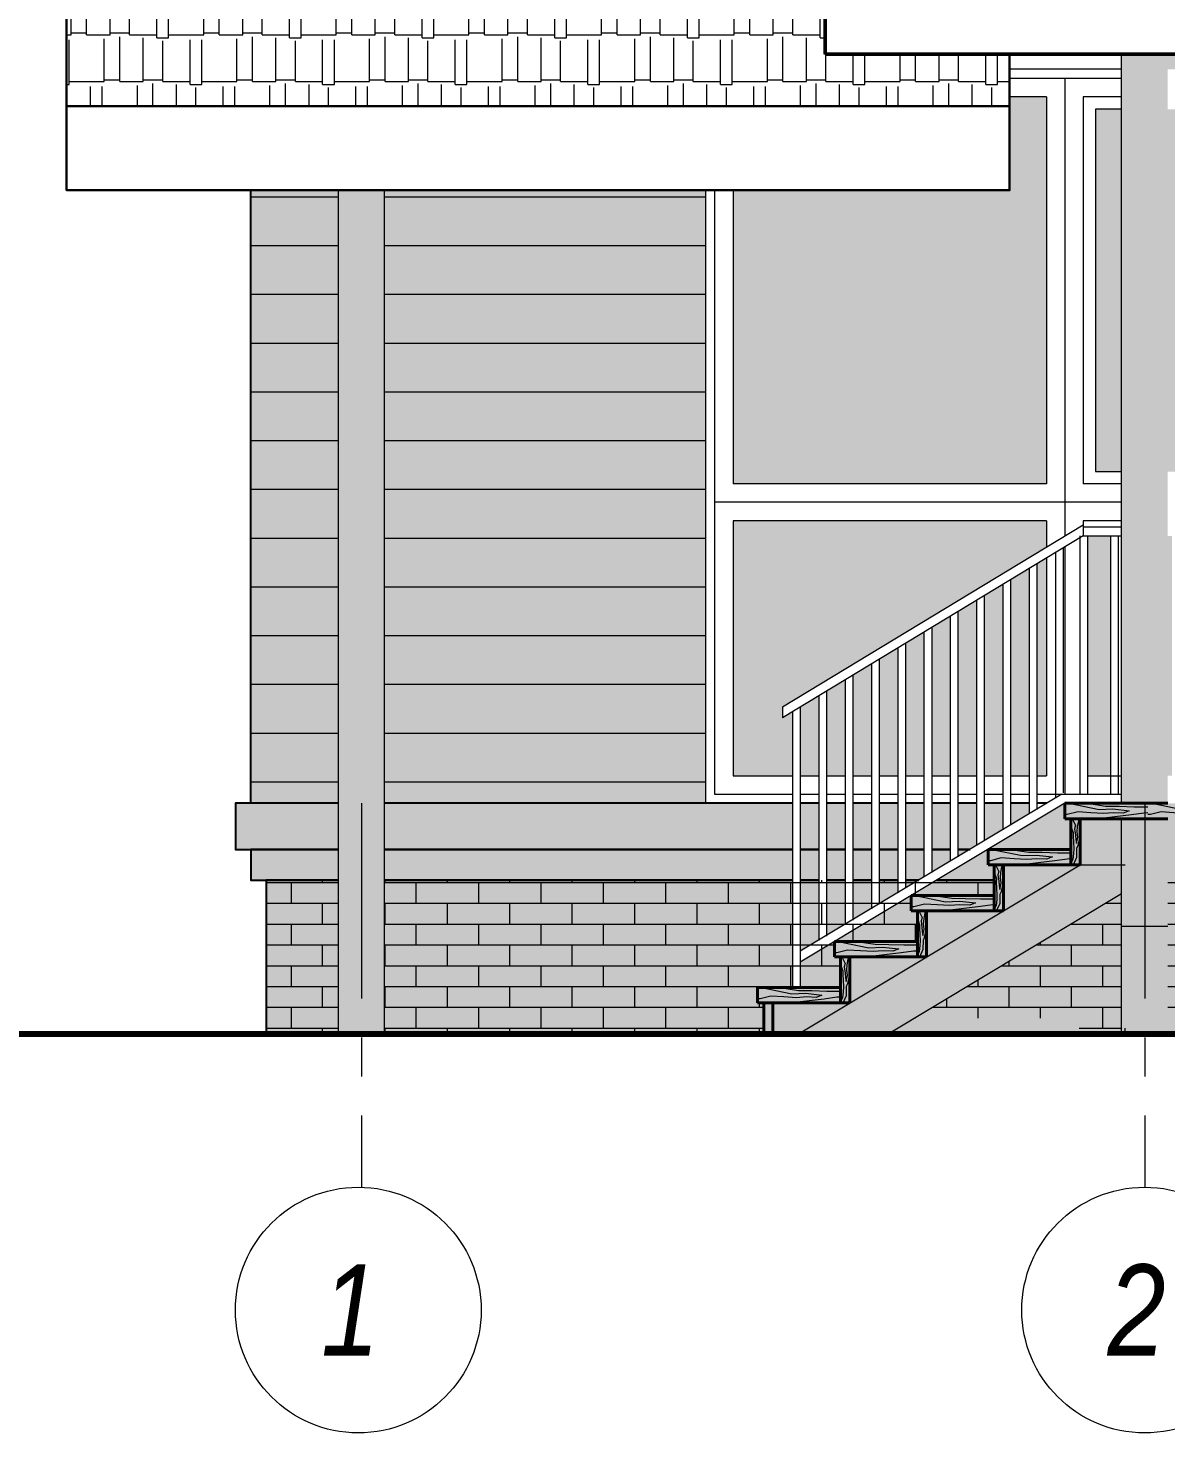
# Model space of a CAD drawing. Header units: millimetres. Extents: x 1582001 to 3303937, y 226471 to 491235.
# Drawn here: x 1700301 to 1704005, y 422076 to 426650 of the extents above; entities that cross this region are included whole.
import ezdxf
from ezdxf.enums import TextEntityAlignment as Align

# ---------------------------------------------------------------- set-up
doc = ezdxf.new("R2010")
doc.units = ezdxf.units.MM
doc.linetypes.add('CENTER', pattern=[50.8, 31.75, -6.35, 6.35, -6.35])
doc.layers.get('Defpoints').update_dxf_attribs({"color": 255, "lineweight": 30})
for name, color, linetype, lineweight in [('Интерьер - Лестница_Ном_пера__1', 7, 'Continuous', 13), ('Интерьер- Перегородка_Ном_пера__1', 7, 'Continuous', 13), ('Конструктивный - Несущий_Ном_пера__1', 7, 'Continuous', 13), ('Кровля', 232, 'Continuous', 25), ('Оси', 251, 'CENTER', 9), ('Размеры', 7, 'Continuous', 18), ('Штриховки', 251, 'Continuous', 20)]:
    doc.layers.add(name, color=color, linetype=linetype, lineweight=lineweight)
doc.styles.add('GOST 2.304', font='ARIALNI.TTF', dxfattribs={"width": 0.98, "height": 300})
doc.styles.add('style', font='ARIALNI.TTF', dxfattribs={"width": 0.98, "height": 300})
doc.dimstyles.new('М100', dxfattribs={"dimtxt": 600, "dimasz": 150, "dimexe": 100, "dimexo": 200, "dimgap": 100, "dimtad": 1, "dimdec": 0, "dimtxsty": 'style', "dimblk": 'ARCHTICK', "dimcen": 150, "dimdle": 100, "dimclrt": 256, "dimadec": 0, "dimazin": 0, "dimtfac": 1, "dimtdec": 0, "dimtmove": 1, "dimatfit": 3, "dimldrblk": 'NONE', "dimfxl": 0, "dimarcsym": 0})
pattern_1 = [(0, (110711.57, 149717.416), (0, 67.7418), []), (90, (110711.57, 149717.42), (-101.6, 67.7418), [67.7418, -67.7418])]
pattern_2 = [(0, (110711.57, 149717.42), (4e-14, 158.75), [])]

# ---------------------------------------------------------------- blocks, each defined once
blk = doc.blocks.new('_ArchTick')
at = {"color": 0, "linetype": 'ByBlock', "const_width": 0.15}
blk.add_lwpolyline([(-0.5, -0.5), (0.5, 0.5)], dxfattribs=at)
blk = doc.blocks.new('*D2143')
at = {"layer": 'Defpoints', "color": 0, "lineweight": -3, "transparency": 16777216}
for p in [(1699210.8, 426396.3), (1700425.8, 426396.3), (1700175.8, 424126.3)]:
    blk.add_point(p, dxfattribs=at)
at = {"layer": 'Размеры', "color": 0, "lineweight": -2, "transparency": 16777216}
for p, q in [((1699210.8, 424026.3), (1699210.8, 426496.3)), ((1700225.8, 426396.3), (1699110.8, 426396.3)), ((1699975.8, 424126.3), (1699110.8, 424126.3))]:
    blk.add_line(p, q, dxfattribs=at)
at = {"layer": 'Размеры', "color": 0, "lineweight": -2, "transparency": 16777216, "xscale": 150, "yscale": 150, "zscale": 150}
for p, rotation in [((1699210.8, 426396.3), 90), ((1699210.8, 424126.3), 270)]:
    blk.add_blockref('_ArchTick', p, dxfattribs=dict(at, rotation=rotation))
at = {"layer": 'Размеры', "transparency": 16777216, "insert": (1698957.7, 425261.3), "char_height": 300, "attachment_point": 5, "rotation": 90, "style": 'style'}
blk.add_mtext('2270', dxfattribs=at)
blk = doc.blocks.new('_None')
blk = doc.blocks.new('*D2144')
at = {"layer": 'Defpoints', "color": 0, "lineweight": -3, "transparency": 16777216}
for p in [(1699210.8, 426841.6), (1700425.8, 426841.6), (1700425.8, 426396.6)]:
    blk.add_point(p, dxfattribs=at)
at = {"layer": 'Размеры', "color": 0, "lineweight": -2, "transparency": 16777216}
for p, q in [((1699823.6, 426950.1), (1699823.6, 427702)), ((1699210.8, 426619.1), (1699823.6, 426950.1)), ((1699210.8, 426296.6), (1699210.8, 426941.6)), ((1700225.8, 426841.6), (1699110.8, 426841.6)), ((1700225.8, 426396.6), (1699110.8, 426396.6))]:
    blk.add_line(p, q, dxfattribs=at)
at = {"layer": 'Размеры', "color": 0, "lineweight": -2, "transparency": 16777216, "xscale": 150, "yscale": 150, "zscale": 150}
for p, rotation in [((1699210.8, 426841.6), 90), ((1699210.8, 426396.6), 270)]:
    blk.add_blockref('_ArchTick', p, dxfattribs=dict(at, rotation=rotation))
at = {"layer": 'Размеры', "transparency": 16777216, "insert": (1699571.1, 427326), "char_height": 300, "attachment_point": 5, "rotation": 90, "style": 'style'}
blk.add_mtext('445', dxfattribs=at)

msp = doc.modelspace()

# ---------------------------------------------------------------- hatches: boundary and pattern name
at = {"lineweight": 18, "ltscale": 100, "true_color": 0x4c2f26}
h = msp.add_hatch(dxfattribs=at)
h.set_pattern_fill('AR-RSHKE', color=29, scale=0.5, style=0)
h.set_pattern_definition([(0, (110711.57, 149717.42), (323.85, 152.4), [76.2, -63.5, 88.9, -38.1, 114.3, -50.8]), (0, (110787.77, 149723.77), (323.85, 152.4), [63.5, -241.3, 50.8, -76.2]), (0, (110940.17, 149707.89), (323.85, 152.4), [38.1, -393.7]), (90, (110711.57, 149717.42), (-107.95, 152.4), [146.05, -463.55]), (90, (110787.77, 149717.42), (-107.95, 152.4), [142.875, -466.725]), (90, (110851.27, 149717.42), (-107.95, 152.4), [133.35, -476.25]), (90, (110940.17, 149707.89), (-107.95, 152.4), [146.05, -463.55]), (90, (110978.27, 149707.89), (-107.95, 152.4), [146.05, -463.55]), (90, (111092.57, 149717.42), (-107.95, 152.4), [139.7, -469.9])])
edge = h.paths.add_edge_path()
edge.add_line((1701826.5, 429306.6), (1700425.8, 429306.6))
edge.add_line((1700425.8, 429306.6), (1700425.8, 426396.6))
edge.add_line((1700425.8, 426396.6), (1703495.8, 426396.6))
edge.add_line((1703495.8, 426396.6), (1703495.8, 426565.5))
edge.add_line((1703495.8, 426565.5), (1702895.8, 426565.5))
edge.add_line((1702895.8, 426565.5), (1702895.8, 429306.6))
edge.add_line((1702895.8, 429306.6), (1702336.5, 429306.6))
edge = h.paths.add_edge_path(flags=16)
edge.add_line((1701826.5, 429306.6), (1701826.5, 428839.8))
edge.add_line((1701826.5, 428839.8), (1702336.5, 428839.8))
edge.add_line((1702336.5, 428839.8), (1702336.5, 429306.6))
at = {"lineweight": -3, "ltscale": 100, "true_color": 0xffe3c7}
h = msp.add_hatch(color=254, dxfattribs=at)
h.paths.add_polyline_path([(1701310.8, 426122.3), (1701025.8, 426122.3), (1701025.8, 424126.3), (1701310.8, 424126.3)])
h.paths.add_polyline_path([(1702505.8, 426122.3), (1701460.8, 426122.3), (1701460.8, 424126.3), (1702505.8, 424126.3)])
h.paths.add_polyline_path([(1707185.8, 426516.3), (1708135.8, 426516.3), (1709260.8, 426516.3), (1709260.8, 426565.5), (1704010.8, 426565.5), (1704010.8, 426516.3), (1704875.8, 426516.3), (1705765.8, 426516.3), (1705765.8, 425026.1), (1707185.8, 425026.1)])
h.paths.add_polyline_path([(1710905.8, 426565.5), (1709410.8, 426565.5), (1709410.8, 426516.3), (1710445.8, 426516.3), (1710445.8, 425026.1), (1710905.8, 425026.1)])
h = msp.add_hatch(color=254, dxfattribs=at)
h.paths.add_polyline_path([(1701460.8, 426122.3), (1701310.8, 426122.3), (1701310.8, 423376.3), (1701460.8, 423376.3)])
h.paths.add_polyline_path([(1704010.8, 426565.5), (1703860.8, 426565.5), (1703860.8, 424126.3), (1704010.8, 424126.3)])
h = msp.add_hatch(color=254, dxfattribs=at)
h.set_gradient(color1=(200, 254, 251), color2=(240, 255, 254), one_color=1, tint=0.97, name='CYLINDER')
h.paths.add_polyline_path([(1703615.8, 426426.3), (1703495.8, 426426.3), (1703495.8, 426396.6), (1703495.8, 426122.3), (1702595.8, 426122.3), (1702595.8, 425166.3), (1703615.8, 425166.3)])
h.paths.add_polyline_path([(1704745.8, 426386.3), (1704010.8, 426386.3), (1704010.8, 425206.3), (1704745.8, 425206.3)])
h.paths.add_polyline_path([(1703860.8, 426386.3), (1703775.8, 426386.3), (1703775.8, 425206.3), (1703860.8, 425206.3)])
h.paths.add_polyline_path([(1705635.8, 426386.3), (1704945.8, 426386.3), (1704945.8, 425206.3), (1705635.8, 425206.3)])
h.paths.add_polyline_path([(1703615.8, 424959.5), (1703615.8, 425046.3), (1702595.8, 425046.3), (1702595.8, 424216.3), (1702789.7, 424216.3), (1702789.7, 424424.6), (1702756.9, 424404.8), (1702756.9, 424439.9)])
h.paths.add_polyline_path([(1702875.2, 424476.4), (1702814.7, 424439.8), (1702814.7, 424216.3), (1702875.2, 424216.3)], flags=17)
h.paths.add_polyline_path([(1702960.8, 424528.2), (1702900.2, 424491.5), (1702900.2, 424216.3), (1702960.8, 424216.3)], flags=17)
h.paths.add_polyline_path([(1703046.3, 424579.9), (1702985.8, 424543.3), (1702985.8, 424216.3), (1703046.3, 424216.3)], flags=17)
h.paths.add_polyline_path([(1703131.9, 424631.7), (1703071.3, 424595.1), (1703071.3, 424216.3), (1703131.9, 424216.3)], flags=17)
h.paths.add_polyline_path([(1703217.4, 424683.5), (1703156.9, 424646.8), (1703156.9, 424216.3), (1703217.4, 424216.3)], flags=17)
h.paths.add_polyline_path([(1703303, 424735.2), (1703242.4, 424698.6), (1703242.4, 424216.3), (1703303, 424216.3)], flags=17)
h.paths.add_polyline_path([(1703388.6, 424787), (1703328, 424750.4), (1703328, 424216.3), (1703388.6, 424216.3)], flags=17)
h.paths.add_polyline_path([(1703474.1, 424838.8), (1703413.6, 424802.1), (1703413.6, 424216.3), (1703474.1, 424216.3)], flags=17)
h.paths.add_polyline_path([(1703559.7, 424890.5), (1703499.1, 424853.9), (1703499.1, 424216.3), (1703559.7, 424216.3)], flags=17)
h.paths.add_polyline_path([(1703615.8, 424924.5), (1703584.7, 424905.7), (1703584.7, 424216.3), (1703615.8, 424216.3)], flags=17)
h.paths.add_polyline_path([(1704068.4, 425775.2), (1704788.8, 425775.2), (1704788.8, 426085.4), (1704068.4, 426085.4)], flags=9)
h = msp.add_hatch(color=254, dxfattribs=at)
h.set_gradient(color1=(200, 254, 251), color2=(240, 255, 254), one_color=1, tint=0.97, name='CYLINDER')
h.paths.add_polyline_path([(1703824.9, 424996.8), (1703749.9, 424996.8), (1703749.9, 424216.3), (1703824.9, 424216.3)])
h.paths.add_polyline_path([(1704124.9, 424996.8), (1704049.9, 424996.8), (1704049.9, 424216.3), (1704124.9, 424216.3)])
h.paths.add_polyline_path([(1704024.9, 424996.8), (1704010.8, 424996.8), (1704010.8, 424216.3), (1704024.9, 424216.3)])
h.paths.add_polyline_path([(1704224.9, 424996.8), (1704149.9, 424996.8), (1704149.9, 424216.3), (1704224.9, 424216.3)])
h.paths.add_polyline_path([(1704324.9, 424996.8), (1704249.9, 424996.8), (1704249.9, 424216.3), (1704324.9, 424216.3)])
h.paths.add_polyline_path([(1704424.9, 424996.8), (1704349.9, 424996.8), (1704349.9, 424216.3), (1704424.9, 424216.3)])
h.paths.add_polyline_path([(1704524.9, 424996.8), (1704449.9, 424996.8), (1704449.9, 424216.3), (1704524.9, 424216.3)])
h.paths.add_polyline_path([(1704624.9, 424996.8), (1704549.9, 424996.8), (1704549.9, 424216.3), (1704624.9, 424216.3)])
h.paths.add_polyline_path([(1704724.9, 424996.8), (1704649.9, 424996.8), (1704649.9, 424216.3), (1704724.9, 424216.3)])
at = {"lineweight": -3, "ltscale": 100, "true_color": 0xb83205}
h = msp.add_hatch(color=22, dxfattribs=at)
h.paths.add_polyline_path([(1702789.7, 424126.3), (1702505.8, 424126.3), (1701460.8, 424126.3), (1701460.8, 423976.3), (1702789.7, 423976.3)])
h.paths.add_polyline_path([(1702789.7, 423876.3), (1701460.8, 423876.3), (1701460.8, 423376.3), (1702695.8, 423376.3), (1702695.8, 423476.3), (1702675.8, 423476.3), (1702675.8, 423526.3), (1702789.7, 423526.3)])
h.paths.add_polyline_path([(1701310.8, 423976.3), (1701025.8, 423976.3), (1701025.8, 423876.3), (1701310.8, 423876.3)])
h.paths.add_polyline_path([(1701310.8, 424126.3), (1701025.8, 424126.3), (1700975.8, 424126.3), (1700975.8, 423976.3), (1701310.8, 423976.3)])
h.paths.add_polyline_path([(1702789.7, 423976.3), (1701460.8, 423976.3), (1701460.8, 423876.3), (1702789.7, 423876.3)])
h.paths.add_polyline_path([(1701310.8, 423876.3), (1701075.8, 423876.3), (1701075.8, 423376.3), (1701310.8, 423376.3)])
h.paths.add_polyline_path([(1703860.8, 423832.4), (1703100.7, 423376.3), (1703860.8, 423376.3)])
h.paths.add_polyline_path([(1703195.8, 423776.3), (1703175.8, 423776.3), (1703175.8, 423826.3), (1702925.8, 423676.3), (1703195.8, 423676.3)])
h.paths.add_polyline_path([(1702945.8, 423626.3), (1702925.8, 423626.3), (1702925.8, 423676.3), (1702814.7, 423609.6), (1702814.7, 423526.3), (1702945.8, 423526.3)])
h.paths.add_polyline_path([(1703445.8, 423876.3), (1703259.1, 423876.3), (1703175.8, 423826.3), (1703445.8, 423826.3)])
h.paths.add_polyline_path([(1703695.8, 424076.3), (1703675.8, 424076.3), (1703675.8, 424126.3), (1703425.8, 423976.3), (1703695.8, 423976.3)])
h.paths.add_polyline_path([(1703445.8, 423926.3), (1703425.8, 423926.3), (1703425.8, 423976.3), (1703259.1, 423876.3), (1703445.8, 423876.3)])
h = msp.add_hatch(color=22, dxfattribs=at)
h.paths.add_polyline_path([(1704010.8, 424076.3), (1703935.8, 424076.3), (1703935.8, 423726.1), (1704010.8, 423726.1)])
h.paths.add_polyline_path([(1703935.8, 424076.3), (1703860.8, 424076.3), (1703860.8, 423726.1), (1703935.8, 423726.1)])
h.paths.add_polyline_path([(1703935.8, 423726.1), (1703860.8, 423726.1), (1703860.8, 423376.3), (1703935.8, 423376.3)])
h.paths.add_polyline_path([(1704010.8, 423726.1), (1703935.8, 423726.1), (1703935.8, 423376.3), (1704010.8, 423376.3)])
h.paths.add_polyline_path([(1709260.8, 423925.7), (1705495.6, 423925.7), (1704010.8, 423925.7), (1704010.8, 423376.3), (1709260.8, 423376.3)])
h.paths.add_polyline_path([(1709260.8, 424076.3), (1704010.8, 424076.3), (1704010.8, 423925.7), (1705495.6, 423925.7), (1709260.8, 423925.7)])
h.paths.add_polyline_path([(1716335.8, 423876.3), (1710955.8, 423876.3), (1710955.8, 423376.3), (1716335.8, 423376.3)])
h.paths.add_polyline_path([(1716335.8, 423976.3), (1710905.8, 423976.3), (1710905.8, 423876.3), (1716335.8, 423876.3)])
h.paths.add_polyline_path([(1716335.8, 424126.3), (1710905.8, 424126.3), (1710855.8, 424126.3), (1710855.8, 423976.3), (1710905.8, 423976.3), (1716335.8, 423976.3)])
h.paths.add_polyline_path([(1716635.8, 424126.3), (1716335.8, 424126.3), (1716335.8, 423976.3), (1716585.8, 423976.3), (1716635.8, 423976.3)])
h.paths.add_polyline_path([(1716585.8, 423976.3), (1716335.8, 423976.3), (1716335.8, 423876.3), (1716535.8, 423876.3), (1716585.8, 423876.3)])
h.paths.add_polyline_path([(1716535.8, 423876.3), (1716335.8, 423876.3), (1716335.8, 423376.3), (1716535.8, 423376.3)])
h.paths.add_polyline_path([(1710855.8, 424076.3), (1709410.8, 424076.3), (1709410.8, 423925.7), (1710905.8, 423925.7), (1710905.8, 423976.3), (1710855.8, 423976.3)])
h.paths.add_polyline_path([(1710955.8, 423876.3), (1710905.8, 423876.3), (1710905.8, 423925.7), (1709410.8, 423925.7), (1709410.8, 423376.3), (1710955.8, 423376.3)])
h.paths.add_polyline_path([(1709410.8, 423726.1), (1709260.8, 423726.1), (1709260.8, 423376.3), (1709410.8, 423376.3)])
h.paths.add_polyline_path([(1709410.8, 424076.3), (1709260.8, 424076.3), (1709260.8, 423925.7), (1709260.8, 423726.1), (1709410.8, 423726.1)])
h.paths.add_polyline_path([(1703860.8, 423832.4), (1703860.8, 423926.3), (1703725.8, 423926.3), (1702809.1, 423376.3), (1703100.7, 423376.3)])
h.paths.add_polyline_path([(1703860.8, 424076.3), (1703725.8, 424076.3), (1703725.8, 423926.3), (1703860.8, 423926.3)])
at = {"lineweight": -3, "ltscale": 100, "true_color": 0xbd2f00}
h = msp.add_hatch(color=22, dxfattribs=at)
h.paths.add_polyline_path([(1702875.2, 423976.3), (1702814.7, 423976.3), (1702814.7, 423876.3), (1702875.2, 423876.3)])
h.paths.add_polyline_path([(1702960.8, 423976.3), (1702900.2, 423976.3), (1702900.2, 423876.3), (1702960.8, 423876.3)])
h.paths.add_polyline_path([(1702960.8, 424126.3), (1702900.2, 424126.3), (1702900.2, 423976.3), (1702960.8, 423976.3)])
h.paths.add_polyline_path([(1702875.2, 424126.3), (1702814.7, 424126.3), (1702814.7, 423976.3), (1702875.2, 423976.3)])
h.paths.add_polyline_path([(1703046.3, 424126.3), (1702985.8, 424126.3), (1702985.8, 423976.3), (1703046.3, 423976.3)])
h.paths.add_polyline_path([(1703131.9, 424126.3), (1703071.3, 424126.3), (1703071.3, 423976.3), (1703131.9, 423976.3)])
h.paths.add_polyline_path([(1703131.9, 423976.3), (1703071.3, 423976.3), (1703071.3, 423876.3), (1703131.9, 423876.3)])
h.paths.add_polyline_path([(1703046.3, 423976.3), (1702985.8, 423976.3), (1702985.8, 423876.3), (1703046.3, 423876.3)])
h = msp.add_hatch(color=22, dxfattribs=at)
h.paths.add_polyline_path([(1703217.4, 423976.3), (1703156.9, 423976.3), (1703156.9, 423876.3), (1703200.8, 423876.3), (1703217.4, 423886.3)])
h.paths.add_polyline_path([(1703217.4, 424126.3), (1703156.9, 424126.3), (1703156.9, 423976.3), (1703217.4, 423976.3)])
h.paths.add_polyline_path([(1703303, 424126.3), (1703242.4, 424126.3), (1703242.4, 423976.3), (1703303, 423976.3)])
h.paths.add_polyline_path([(1703303, 423976.3), (1703242.4, 423976.3), (1703242.4, 423901.3), (1703303, 423937.6)])
h.paths.add_polyline_path([(1703388.6, 424126.3), (1703328, 424126.3), (1703328, 423976.3), (1703367.5, 423976.3), (1703388.6, 423989)])
h.paths.add_polyline_path([(1703367.5, 423976.3), (1703328, 423976.3), (1703328, 423952.6)])
h.paths.add_polyline_path([(1703474.1, 424126.3), (1703413.6, 424126.3), (1703413.6, 424004), (1703474.1, 424040.3)])
h.paths.add_polyline_path([(1703559.7, 424126.3), (1703499.1, 424126.3), (1703499.1, 424055.3), (1703559.7, 424091.6)])
at = {"lineweight": -3, "ltscale": 100}
h = msp.add_hatch(color=34, dxfattribs=at)
h.paths.add_polyline_path([(1703832.5, 424107.9), (1703787.4, 424105.9), (1703688.4, 424126.3), (1703675.8, 424126.3), (1703675.8, 424089.5), (1703684, 424089.5), (1703718.9, 424098.3), (1703760.8, 424095.8), (1703802, 424093.3), (1703834.4, 424095.8), (1703866.1, 424094.5), (1703885.2, 424102.1)], flags=17)
h.paths.add_polyline_path([(1703802, 424093.3), (1703760.8, 424095.8), (1703718.9, 424098.3), (1703684, 424089.5), (1703675.8, 424089.5), (1703675.8, 424076.3), (1703775.8, 424076.3), (1703892.8, 424090.1), (1703933.4, 424095.8), (1703935.8, 424095.9), (1703935.8, 424115), (1703901.6, 424115), (1703852.5, 424116.8), (1703808.4, 424117.2), (1703748.2, 424126.3), (1703688.4, 424126.3), (1703787.4, 424105.9), (1703832.5, 424107.9), (1703885.2, 424102.1), (1703866.1, 424094.5), (1703834.4, 424095.8)])
h.paths.add_polyline_path([(1703935.8, 424095.9), (1703933.4, 424095.8), (1703892.8, 424090.1), (1703775.8, 424076.3), (1703935.8, 424076.3)], flags=17)
h.paths.add_polyline_path([(1703935.8, 424126.3), (1703748.2, 424126.3), (1703808.4, 424117.2), (1703852.5, 424116.8), (1703901.6, 424115), (1703935.8, 424115)])
at = {"lineweight": -3, "ltscale": 100, "true_color": 0xb83205}
msp.add_hatch(color=22, dxfattribs=at).paths.add_polyline_path([(1704010.8, 424126.3), (1703935.8, 424126.3), (1703935.8, 424076.3), (1704010.8, 424076.3), (1709410.8, 424076.3), (1710799.8, 424076.3), (1710855.8, 424082.9), (1710855.8, 424106.2), (1710848.6, 424106.9), (1710803.6, 424105), (1710700.1, 424126.3), (1709410.8, 424126.3)])
at = {"lineweight": -3, "ltscale": 100}
h = msp.add_hatch(color=34, dxfattribs=at)
h.paths.add_polyline_path([(1703725.8, 424018), (1703719.4, 423989.3), (1703715.3, 423981), (1703714.9, 423951.1), (1703703.9, 423926.3), (1703725.8, 423926.3)], flags=17)
h.paths.add_polyline_path([(1703715.3, 423981), (1703719.4, 423989.3), (1703725.8, 424018), (1703725.8, 424076.3), (1703723.6, 424076.3), (1703721, 424069.2), (1703717.5, 424050.6), (1703716.1, 424034.3), (1703718.1, 424016.2), (1703714.1, 423995.9), (1703711.8, 424008.9), (1703710.8, 424023.1), (1703707.8, 424043.6), (1703711, 424054.8), (1703700.3, 424076.3), (1703695.8, 424076.3), (1703695.8, 424050.8), (1703702.9, 424031), (1703702.7, 424019.1), (1703703.9, 424000.2), (1703704.9, 423978.4), (1703704.1, 423962.9), (1703702.1, 423943.4), (1703695.8, 423930.4), (1703695.8, 423926.3), (1703703.9, 423926.3), (1703714.9, 423951.1)])
h.paths.add_polyline_path([(1703703.9, 424000.2), (1703702.7, 424019.1), (1703702.9, 424031), (1703695.8, 424050.8), (1703695.8, 423930.4), (1703702.1, 423943.4), (1703704.1, 423962.9), (1703704.9, 423978.4)], flags=17)
h.paths.add_polyline_path([(1703723.6, 424076.3), (1703700.3, 424076.3), (1703711, 424054.8), (1703707.8, 424043.6), (1703710.8, 424023.1), (1703711.8, 424008.9), (1703714.1, 423995.9), (1703718.1, 424016.2), (1703716.1, 424034.3), (1703717.5, 424050.6), (1703721, 424069.2)], flags=17)
h = msp.add_hatch(color=34, dxfattribs=at)
h.paths.add_polyline_path([(1703695.8, 423946.4), (1703683.4, 423945.8), (1703642.8, 423940.1), (1703525.8, 423926.3), (1703695.8, 423926.3)], flags=17)
h.paths.add_polyline_path([(1703695.8, 423965), (1703651.6, 423965), (1703602.5, 423966.8), (1703558.4, 423967.2), (1703498.2, 423976.3), (1703438.4, 423976.3), (1703537.4, 423955.9), (1703582.5, 423957.9), (1703635.2, 423952.1), (1703616.1, 423944.5), (1703584.4, 423945.8), (1703552, 423943.3), (1703510.8, 423945.8), (1703468.9, 423948.3), (1703434, 423939.5), (1703425.8, 423939.5), (1703425.8, 423926.3), (1703475.8, 423926.3), (1703525.8, 423926.3), (1703642.8, 423940.1), (1703683.4, 423945.8), (1703695.8, 423946.4)])
h.paths.add_polyline_path([(1703695.8, 423976.3), (1703498.2, 423976.3), (1703558.4, 423967.2), (1703602.5, 423966.8), (1703651.6, 423965), (1703695.8, 423965)], flags=17)
h.paths.add_polyline_path([(1703438.4, 423976.3), (1703425.8, 423976.3), (1703425.8, 423939.5), (1703434, 423939.5), (1703468.9, 423948.3), (1703510.8, 423945.8), (1703552, 423943.3), (1703584.4, 423945.8), (1703616.1, 423944.5), (1703635.2, 423952.1), (1703582.5, 423957.9), (1703537.4, 423955.9)], flags=17)
at = {"lineweight": -3, "ltscale": 100, "true_color": 0xb83205}
h = msp.add_hatch(color=22, dxfattribs=at)
h.paths.add_polyline_path([(1702975.8, 423476.3), (1702725.8, 423476.3), (1702725.8, 423376.3), (1702809.1, 423376.3)])
h.paths.add_polyline_path([(1703225.8, 423626.3), (1702975.8, 423626.3), (1702975.8, 423476.3)])
h.paths.add_polyline_path([(1703475.8, 423776.3), (1703225.8, 423776.3), (1703225.8, 423626.3)])
h.paths.add_polyline_path([(1703725.8, 423926.3), (1703722.8, 423926.3), (1703475.8, 423926.3), (1703475.8, 423776.3)])
at = {"lineweight": -3, "ltscale": 100}
h = msp.add_hatch(color=34, dxfattribs=at)
h.paths.add_polyline_path([(1703475.8, 423868), (1703469.4, 423839.3), (1703465.3, 423831), (1703464.9, 423801.1), (1703453.9, 423776.3), (1703475.8, 423776.3)], flags=17)
h.paths.add_polyline_path([(1703465.3, 423831), (1703469.4, 423839.3), (1703475.8, 423868), (1703475.8, 423926.3), (1703473.6, 423926.3), (1703471, 423919.2), (1703467.5, 423900.6), (1703466.1, 423884.3), (1703468.1, 423866.2), (1703464.1, 423845.9), (1703461.8, 423858.9), (1703460.8, 423873.1), (1703457.8, 423893.6), (1703461, 423904.8), (1703450.3, 423926.3), (1703445.8, 423926.3), (1703445.8, 423900.8), (1703452.9, 423881), (1703452.7, 423869.1), (1703453.9, 423850.2), (1703454.9, 423828.4), (1703454.1, 423812.9), (1703452.1, 423793.4), (1703445.8, 423780.4), (1703445.8, 423776.3), (1703453.9, 423776.3), (1703464.9, 423801.1)])
h.paths.add_polyline_path([(1703453.9, 423850.2), (1703452.7, 423869.1), (1703452.9, 423881), (1703445.8, 423900.8), (1703445.8, 423780.4), (1703452.1, 423793.4), (1703454.1, 423812.9), (1703454.9, 423828.4)], flags=17)
h.paths.add_polyline_path([(1703471, 423919.2), (1703473.6, 423926.3), (1703450.3, 423926.3), (1703461, 423904.8), (1703457.8, 423893.6), (1703460.8, 423873.1), (1703461.8, 423858.9), (1703464.1, 423845.9), (1703468.1, 423866.2), (1703466.1, 423884.3), (1703467.5, 423900.6)], flags=17)
at = {"lineweight": -3, "ltscale": 100, "true_color": 0xbd2f00}
h = msp.add_hatch(color=22, dxfattribs=at)
h.paths.add_polyline_path([(1702875.2, 423876.3), (1702814.7, 423876.3), (1702814.7, 423644.6), (1702875.2, 423680.9)])
h.paths.add_polyline_path([(1702960.8, 423876.3), (1702900.2, 423876.3), (1702900.2, 423695.9), (1702960.8, 423732.3)])
h.paths.add_polyline_path([(1703046.3, 423876.3), (1702985.8, 423876.3), (1702985.8, 423747.3), (1703046.3, 423783.6)])
h.paths.add_polyline_path([(1703131.9, 423876.3), (1703071.3, 423876.3), (1703071.3, 423798.6), (1703131.9, 423835)])
h.paths.add_polyline_path([(1703200.8, 423876.3), (1703156.9, 423876.3), (1703156.9, 423850)])
at = {"lineweight": -3, "ltscale": 100}
h = msp.add_hatch(color=34, dxfattribs=at)
h.paths.add_polyline_path([(1703392.8, 423790.1), (1703433.4, 423795.8), (1703445.8, 423796.4), (1703445.8, 423815), (1703401.6, 423815), (1703352.5, 423816.8), (1703308.4, 423817.2), (1703248.2, 423826.3), (1703188.4, 423826.3), (1703287.4, 423805.9), (1703332.5, 423807.9), (1703385.2, 423802.1), (1703366.1, 423794.5), (1703334.4, 423795.8), (1703302, 423793.3), (1703260.8, 423795.8), (1703218.9, 423798.3), (1703184, 423789.5), (1703175.8, 423789.5), (1703175.8, 423776.3), (1703225.8, 423776.3), (1703275.8, 423776.3)])
h.paths.add_polyline_path([(1703332.5, 423807.9), (1703287.4, 423805.9), (1703188.4, 423826.3), (1703175.8, 423826.3), (1703175.8, 423789.5), (1703184, 423789.5), (1703218.9, 423798.3), (1703260.8, 423795.8), (1703302, 423793.3), (1703334.4, 423795.8), (1703366.1, 423794.5), (1703385.2, 423802.1)], flags=17)
h.paths.add_polyline_path([(1703445.8, 423826.3), (1703248.2, 423826.3), (1703308.4, 423817.2), (1703352.5, 423816.8), (1703401.6, 423815), (1703445.8, 423815)], flags=17)
h.paths.add_polyline_path([(1703445.8, 423796.4), (1703433.4, 423795.8), (1703392.8, 423790.1), (1703275.8, 423776.3), (1703445.8, 423776.3)], flags=17)
h = msp.add_hatch(color=34, dxfattribs=at)
h.paths.add_polyline_path([(1703225.8, 423718), (1703219.4, 423689.3), (1703215.3, 423681), (1703214.9, 423651.1), (1703203.9, 423626.3), (1703225.8, 423626.3)], flags=17)
h.paths.add_polyline_path([(1703215.3, 423681), (1703219.4, 423689.3), (1703225.8, 423718), (1703225.8, 423776.3), (1703223.6, 423776.3), (1703221, 423769.2), (1703217.5, 423750.6), (1703216.1, 423734.3), (1703218.1, 423716.2), (1703214.1, 423695.9), (1703211.8, 423708.9), (1703210.8, 423723.1), (1703207.8, 423743.6), (1703211, 423754.8), (1703200.3, 423776.3), (1703195.8, 423776.3), (1703195.8, 423750.8), (1703202.9, 423731), (1703202.7, 423719.1), (1703203.9, 423700.2), (1703204.9, 423678.4), (1703204.1, 423662.9), (1703202.1, 423643.4), (1703195.8, 423630.4), (1703195.8, 423626.3), (1703203.9, 423626.3), (1703214.9, 423651.1)])
h.paths.add_polyline_path([(1703203.9, 423700.2), (1703202.7, 423719.1), (1703202.9, 423731), (1703195.8, 423750.8), (1703195.8, 423630.4), (1703202.1, 423643.4), (1703204.1, 423662.9), (1703204.9, 423678.4)], flags=17)
h.paths.add_polyline_path([(1703221, 423769.2), (1703223.6, 423776.3), (1703200.3, 423776.3), (1703211, 423754.8), (1703207.8, 423743.6), (1703210.8, 423723.1), (1703211.8, 423708.9), (1703214.1, 423695.9), (1703218.1, 423716.2), (1703216.1, 423734.3), (1703217.5, 423750.6)], flags=17)
h = msp.add_hatch(color=34, dxfattribs=at)
h.paths.add_polyline_path([(1703195.8, 423646.4), (1703183.4, 423645.8), (1703142.8, 423640.1), (1703025.8, 423626.3), (1703195.8, 423626.3)], flags=17)
h.paths.add_polyline_path([(1703195.8, 423665), (1703151.6, 423665), (1703102.5, 423666.8), (1703058.4, 423667.2), (1702998.2, 423676.3), (1702938.4, 423676.3), (1703037.4, 423655.9), (1703082.5, 423657.9), (1703135.2, 423652.1), (1703116.1, 423644.5), (1703084.4, 423645.8), (1703052, 423643.3), (1703010.8, 423645.8), (1702968.9, 423648.3), (1702934, 423639.5), (1702925.8, 423639.5), (1702925.8, 423626.3), (1703025.8, 423626.3), (1703142.8, 423640.1), (1703183.4, 423645.8), (1703195.8, 423646.4)])
h.paths.add_polyline_path([(1703195.8, 423676.3), (1702998.2, 423676.3), (1703058.4, 423667.2), (1703102.5, 423666.8), (1703151.6, 423665), (1703195.8, 423665)], flags=17)
h.paths.add_polyline_path([(1702938.4, 423676.3), (1702925.8, 423676.3), (1702925.8, 423639.5), (1702934, 423639.5), (1702968.9, 423648.3), (1703010.8, 423645.8), (1703052, 423643.3), (1703084.4, 423645.8), (1703116.1, 423644.5), (1703135.2, 423652.1), (1703082.5, 423657.9), (1703037.4, 423655.9)], flags=17)
h = msp.add_hatch(color=34, dxfattribs=at)
h.paths.add_polyline_path([(1702975.8, 423568), (1702969.4, 423539.3), (1702965.3, 423531), (1702964.9, 423501.1), (1702953.9, 423476.3), (1702975.8, 423476.3)], flags=17)
h.paths.add_polyline_path([(1702965.3, 423531), (1702969.4, 423539.3), (1702975.8, 423568), (1702975.8, 423626.3), (1702973.6, 423626.3), (1702971, 423619.2), (1702967.5, 423600.6), (1702966.1, 423584.3), (1702968.1, 423566.2), (1702964.1, 423545.9), (1702961.8, 423558.9), (1702960.8, 423573.1), (1702957.8, 423593.6), (1702961, 423604.8), (1702950.3, 423626.3), (1702945.8, 423626.3), (1702945.8, 423600.8), (1702952.9, 423581), (1702952.7, 423569.1), (1702953.9, 423550.2), (1702954.9, 423528.4), (1702954.1, 423512.9), (1702952.1, 423493.4), (1702945.8, 423480.4), (1702945.8, 423476.3), (1702953.9, 423476.3), (1702964.9, 423501.1)])
h.paths.add_polyline_path([(1702953.9, 423550.2), (1702952.7, 423569.1), (1702952.9, 423581), (1702945.8, 423600.8), (1702945.8, 423480.4), (1702952.1, 423493.4), (1702954.1, 423512.9), (1702954.9, 423528.4)], flags=17)
h.paths.add_polyline_path([(1702971, 423619.2), (1702973.6, 423626.3), (1702950.3, 423626.3), (1702961, 423604.8), (1702957.8, 423593.6), (1702960.8, 423573.1), (1702961.8, 423558.9), (1702964.1, 423545.9), (1702968.1, 423566.2), (1702966.1, 423584.3), (1702967.5, 423600.6)], flags=17)
h = msp.add_hatch(color=34, dxfattribs=at)
h.paths.add_polyline_path([(1702725.8, 423476.3), (1702695.8, 423476.3), (1702695.8, 423376.3), (1702725.8, 423376.3)])
h.paths.add_polyline_path([(1702832.5, 423507.9), (1702787.4, 423505.9), (1702688.4, 423526.3), (1702675.8, 423526.3), (1702675.8, 423489.5), (1702684, 423489.5), (1702718.9, 423498.3), (1702760.8, 423495.8), (1702802, 423493.3), (1702834.4, 423495.8), (1702866.1, 423494.5), (1702885.2, 423502.1)], flags=17)
h.paths.add_polyline_path([(1702892.8, 423490.1), (1702933.4, 423495.8), (1702945.8, 423496.4), (1702945.8, 423515), (1702901.6, 423515), (1702852.5, 423516.8), (1702808.4, 423517.2), (1702748.2, 423526.3), (1702688.4, 423526.3), (1702787.4, 423505.9), (1702832.5, 423507.9), (1702885.2, 423502.1), (1702866.1, 423494.5), (1702834.4, 423495.8), (1702802, 423493.3), (1702760.8, 423495.8), (1702718.9, 423498.3), (1702684, 423489.5), (1702675.8, 423489.5), (1702675.8, 423476.3), (1702775.8, 423476.3)])
h.paths.add_polyline_path([(1702945.8, 423496.4), (1702933.4, 423495.8), (1702892.8, 423490.1), (1702775.8, 423476.3), (1702945.8, 423476.3)], flags=17)
h.paths.add_polyline_path([(1702945.8, 423526.3), (1702748.2, 423526.3), (1702808.4, 423517.2), (1702852.5, 423516.8), (1702901.6, 423515), (1702945.8, 423515)], flags=17)
at = {"layer": 'Конструктивный - Несущий_Ном_пера__1', "linetype": 'Continuous', "lineweight": 18, "true_color": 0x4c2f26}
h = msp.add_hatch(dxfattribs=at)
h.set_pattern_fill('ANSI31', color=29, scale=50, angle=315, style=0)
h.set_pattern_definition(pattern_2)
h.paths.add_polyline_path([(1701025.8, 426122.3), (1701310.8, 426122.3), (1701310.8, 424126.3), (1701025.8, 424126.3)])
h = msp.add_hatch(dxfattribs=at)
h.set_pattern_fill('ANSI31', color=29, scale=50, angle=315, style=0)
h.set_pattern_definition(pattern_2)
h.paths.add_polyline_path([(1701460.8, 426122.3), (1702505.8, 426122.3), (1702505.8, 424126.3), (1701460.8, 424126.3)])
h = msp.add_hatch(dxfattribs=at)
h.set_pattern_fill('AR-BRSTD', color=29, style=0)
h.set_pattern_definition(pattern_1)
h.paths.add_polyline_path([(1703722.8, 423749.6), (1703184, 423426.3), (1703722.8, 423426.3)])
h.paths.add_polyline_path([(1703722.8, 423749.6), (1703722.8, 423376.3), (1703860.8, 423376.3), (1703860.8, 423832.4)])
h.paths.add_polyline_path([(1703935.8, 423726.1), (1704010.8, 423726.1), (1704010.8, 423926.3), (1703935.8, 423926.3)])
h.paths.add_polyline_path([(1704010.8, 423726.1), (1704010.8, 423426.3), (1705495.6, 423426.3), (1705495.6, 423925.7), (1703935.8, 423925.7), (1703935.8, 423726.1)])
h.paths.add_polyline_path([(1709410.8, 423925.7), (1709410.8, 423376.3), (1710955.8, 423376.3), (1710955.8, 423925.7)])
h.paths.add_polyline_path([(1709260.8, 423376.3), (1709260.8, 423925.7), (1705495.6, 423925.7), (1705495.6, 423376.3)])
h = msp.add_hatch(dxfattribs=at)
h.set_pattern_fill('AR-BRSTD', color=29, style=0)
h.set_pattern_definition(pattern_1)
h.paths.add_polyline_path([(1701075.8, 423876.3), (1701310.8, 423876.3), (1701310.8, 423376.3), (1701075.8, 423376.3)])
h = msp.add_hatch(dxfattribs=at)
h.set_pattern_fill('AR-BRSTD', color=29, style=0)
h.set_pattern_definition(pattern_1)
h.paths.add_polyline_path([(1701460.8, 423876.3), (1701460.8, 423376.3), (1702695.8, 423376.3), (1702695.8, 423476.3), (1702675.8, 423476.3), (1702675.8, 423526.3), (1702945.8, 423526.3), (1702945.8, 423626.3), (1702925.8, 423626.3), (1702925.8, 423676.3), (1703195.8, 423676.3), (1703195.8, 423776.3), (1703175.8, 423776.3), (1703175.8, 423826.3), (1703445.8, 423826.3), (1703445.8, 423876.3)])

# ---------------------------------------------------------------- linework, layer by layer
at = {"color": 0, "lineweight": -3, "ltscale": 100}
msp.add_lwpolyline([(1701826.5, 429306.6), (1700425.8, 429306.6), (1700425.8, 426396.6), (1703495.8, 426396.6), (1703495.8, 426565.5), (1702895.8, 426565.5), (1702895.8, 429306.6), (1702336.5, 429306.6)], dxfattribs=at)
at = {"color": 0, "lineweight": 50, "ltscale": 100}
msp.add_lwpolyline([(1702895.8, 426565.5), (1710905.8, 426565.5), (1710905.8, 426839.8), (1702895.8, 426839.8)], close=True, dxfattribs=at)
for points in [[(1701025.8, 424126.3), (1701025.8, 426122.3), (1703495.8, 426122.3), (1703495.8, 426565.5), (1710905.8, 426565.5), (1710905.8, 424126.3), (1709410.8, 424126.3)], [(1701310.8, 424126.3), (1701025.8, 424126.3)], [(1702789.7, 424126.3), (1701460.8, 424126.3)], [(1702875.2, 424126.3), (1702814.7, 424126.3)], [(1702960.8, 424126.3), (1702900.2, 424126.3)], [(1703046.3, 424126.3), (1702985.8, 424126.3)], [(1703131.9, 424126.3), (1703071.3, 424126.3)], [(1703217.4, 424126.3), (1703156.9, 424126.3)], [(1703303, 424126.3), (1703242.4, 424126.3)], [(1703388.6, 424126.3), (1703328, 424126.3)], [(1703474.1, 424126.3), (1703413.6, 424126.3)], [(1703559.7, 424126.3), (1703499.1, 424126.3)], [(1703617.5, 424126.3), (1703584.7, 424126.3)], [(1704010.8, 424126.3), (1703675.8, 424126.3)], [(1701310.8, 423876.3), (1701075.8, 423876.3), (1701075.8, 423376.3), (1710955.8, 423376.3), (1710955.8, 423876.3), (1710955.8, 423876.3)], [(1702789.7, 423876.3), (1701460.8, 423876.3)], [(1702875.2, 423876.3), (1702814.7, 423876.3)], [(1702960.8, 423876.3), (1702900.2, 423876.3)], [(1703046.3, 423876.3), (1702985.8, 423876.3)], [(1703131.9, 423876.3), (1703071.3, 423876.3)], [(1703200.8, 423876.3), (1703156.9, 423876.3)], [(1703445.8, 423876.3), (1703259.1, 423876.3)]]:
    msp.add_lwpolyline(points)
at = {"ltscale": 20}
for points in [[(1701310.8, 424126.3), (1700975.8, 424126.3), (1700975.8, 423976.3), (1701310.8, 423976.3)], [(1702789.7, 424126.3), (1701460.8, 424126.3)], [(1702875.2, 424126.3), (1702814.7, 424126.3)], [(1702960.8, 424126.3), (1702900.2, 424126.3)], [(1703046.3, 424126.3), (1702985.8, 424126.3)], [(1703131.9, 424126.3), (1703071.3, 424126.3)], [(1703217.4, 424126.3), (1703156.9, 424126.3)], [(1703303, 424126.3), (1703242.4, 424126.3)], [(1703388.6, 424126.3), (1703328, 424126.3)], [(1703474.1, 424126.3), (1703413.6, 424126.3)], [(1703559.7, 424126.3), (1703499.1, 424126.3)], [(1703617.5, 424126.3), (1703584.7, 424126.3)], [(1704010.8, 424126.3), (1703675.8, 424126.3)], [(1701310.8, 423976.3), (1701025.8, 423976.3), (1701025.8, 423876.3), (1701310.8, 423876.3)], [(1701460.8, 423976.3), (1702789.7, 423976.3)], [(1702789.7, 423976.3), (1701460.8, 423976.3)], [(1702814.7, 423976.3), (1702875.2, 423976.3)], [(1702875.2, 423976.3), (1702814.7, 423976.3)], [(1702900.2, 423976.3), (1702960.8, 423976.3)], [(1702960.8, 423976.3), (1702900.2, 423976.3)], [(1702985.8, 423976.3), (1703046.3, 423976.3)], [(1703046.3, 423976.3), (1702985.8, 423976.3)], [(1703071.3, 423976.3), (1703131.9, 423976.3)], [(1703131.9, 423976.3), (1703071.3, 423976.3)], [(1703156.9, 423976.3), (1703217.4, 423976.3)], [(1703217.4, 423976.3), (1703156.9, 423976.3)], [(1703242.4, 423976.3), (1703303, 423976.3)], [(1703303, 423976.3), (1703242.4, 423976.3)], [(1703328, 423976.3), (1703367.5, 423976.3)], [(1703367.5, 423976.3), (1703328, 423976.3)], [(1703425.8, 423976.3), (1703695.8, 423976.3)], [(1703695.8, 423976.3), (1703425.8, 423976.3)], [(1701460.8, 423876.3), (1702789.7, 423876.3)], [(1702814.7, 423876.3), (1702875.2, 423876.3)], [(1702900.2, 423876.3), (1702960.8, 423876.3)], [(1702985.8, 423876.3), (1703046.3, 423876.3)], [(1703071.3, 423876.3), (1703131.9, 423876.3)], [(1703156.9, 423876.3), (1703200.8, 423876.3)], [(1703259.1, 423876.3), (1703445.8, 423876.3)]]:
    msp.add_lwpolyline(points, dxfattribs=at)
at = {"layer": 'Интерьер - Лестница_Ном_пера__1', "linetype": 'Continuous', "lineweight": 40}
for p, q in [((1703675.8, 424076.3), (1703675.8, 424126.3)), ((1704010.8, 424126.3), (1703675.8, 424126.3)), ((1704010.8, 424076.3), (1703675.8, 424076.3)), ((1703695.8, 423926.3), (1703695.8, 424076.3)), ((1703725.8, 423925.7), (1703725.8, 424076.3)), ((1703695.8, 423976.3), (1703425.8, 423976.3)), ((1703425.8, 423926.3), (1703425.8, 423976.3)), ((1703475.8, 423926.3), (1703425.8, 423926.3)), ((1703445.8, 423776.3), (1703445.8, 423926.3)), ((1703475.8, 423776.3), (1703475.8, 423926.3)), ((1703475.8, 423926.3), (1703725.8, 423926.3)), ((1703445.8, 423826.3), (1703175.8, 423826.3)), ((1703175.8, 423776.3), (1703175.8, 423826.3)), ((1703225.8, 423776.3), (1703175.8, 423776.3)), ((1703195.8, 423626.3), (1703195.8, 423776.3)), ((1703225.8, 423626.3), (1703225.8, 423776.3)), ((1703225.8, 423776.3), (1703475.8, 423776.3)), ((1703195.8, 423676.3), (1702925.8, 423676.3)), ((1702925.8, 423626.3), (1702925.8, 423676.3)), ((1702925.8, 423626.3), (1703225.8, 423626.3)), ((1702945.8, 423476.3), (1702945.8, 423626.3)), ((1702975.8, 423476.3), (1702975.8, 423626.3)), ((1702945.8, 423526.3), (1702675.8, 423526.3)), ((1702675.8, 423476.3), (1702675.8, 423526.3)), ((1702675.8, 423476.3), (1702975.8, 423476.3)), ((1702695.8, 423376.3), (1702695.8, 423476.3)), ((1702725.8, 423376.3), (1702725.8, 423476.3)), ((1702725.8, 423476.3), (1702725.8, 423376.3)), ((1702725.8, 423376.3), (1702725.8, 423466.3))]:
    msp.add_line(p, q, dxfattribs=at)
at = {"layer": 'Интерьер - Лестница_Ном_пера__1', "linetype": 'Continuous', "lineweight": 80}
msp.add_line((1697182.9, 423376.3), (1720305.1, 423376.3), dxfattribs=at)
at = {"layer": 'Интерьер- Перегородка_Ном_пера__1'}
for p, q in [((1703675.8, 426486.3), (1703675.8, 424995.8)), ((1703615.8, 426426.3), (1703615.8, 425166.3)), ((1703735.8, 426426.3), (1703735.8, 425166.3)), ((1703615.8, 425166.3), (1702595.8, 425166.3)), ((1703860.8, 425166.3), (1703735.8, 425166.3)), ((1703860.8, 425106.3), (1702535.8, 425106.3)), ((1703615.8, 425046.3), (1702595.8, 425046.3)), ((1703615.8, 425046.3), (1703615.8, 424959.5)), ((1703860.8, 425046.3), (1703735.8, 425046.3)), ((1703735.8, 425046.3), (1703735.8, 424996.8)), ((1703615.8, 424924.5), (1703615.8, 424216.3)), ((1703675.8, 424960.8), (1703675.8, 424155.6))]:
    msp.add_line(p, q, dxfattribs=at)
for points in [[(1703860.8, 426486.3), (1703495.8, 426486.3)], [(1703615.8, 426426.3), (1703495.8, 426426.3)], [(1703860.8, 426426.3), (1703735.8, 426426.3)], [(1703860.8, 426386.3), (1703775.8, 426386.3), (1703775.8, 425206.3), (1703860.8, 425206.3)], [(1702535.8, 426122.3), (1702535.8, 424156.3), (1702789.7, 424156.3)], [(1702595.8, 426122.3), (1702595.8, 425166.3)], [(1702595.8, 425046.3), (1702595.8, 424216.3), (1702789.7, 424216.3)], [(1702814.7, 424216.3), (1702875.2, 424216.3)], [(1702900.2, 424216.3), (1702960.8, 424216.3)], [(1702985.8, 424216.3), (1703046.3, 424216.3)], [(1703071.3, 424216.3), (1703131.9, 424216.3)], [(1703156.9, 424216.3), (1703217.4, 424216.3)], [(1703242.4, 424216.3), (1703303, 424216.3)], [(1703328, 424216.3), (1703388.6, 424216.3)], [(1703413.6, 424216.3), (1703474.1, 424216.3)], [(1703499.1, 424216.3), (1703559.7, 424216.3)], [(1703584.7, 424216.3), (1703615.8, 424216.3)], [(1703749.9, 424216.3), (1703860.8, 424216.3)], [(1702814.7, 424156.3), (1702875.2, 424156.3)], [(1702900.2, 424156.3), (1702960.8, 424156.3)], [(1702985.8, 424156.3), (1703046.3, 424156.3)], [(1703071.3, 424156.3), (1703131.9, 424156.3)], [(1703156.9, 424156.3), (1703217.4, 424156.3)], [(1703242.4, 424156.3), (1703303, 424156.3)], [(1703328, 424156.3), (1703388.6, 424156.3)], [(1703413.6, 424156.3), (1703474.1, 424156.3)], [(1703499.1, 424156.3), (1703559.7, 424156.3)], [(1703584.7, 424156.3), (1703860.8, 424156.3)]]:
    msp.add_lwpolyline(points, dxfattribs=at)
at = {"layer": 'Конструктивный - Несущий_Ном_пера__1', "color": 24, "linetype": 'Continuous'}
for p, q in [((1703860.8, 424126.3), (1703860.8, 426565.5)), ((1701310.8, 423376.3), (1701310.8, 426122.3)), ((1701460.8, 423376.3), (1701460.8, 426122.3)), ((1703735.8, 425032.1), (1702756.9, 424439.9)), ((1703735.8, 425026.1), (1703860.8, 425026.1)), ((1703735.8, 424997.1), (1702756.9, 424404.8)), ((1703724.9, 424996.8), (1703724.9, 424155.6)), ((1703735.8, 424996.8), (1703860.8, 424996.8)), ((1703749.9, 424996.8), (1703749.9, 424155.6)), ((1703824.9, 424996.8), (1703824.9, 424155.6)), ((1703849.9, 424996.8), (1703849.9, 424155.6)), ((1703645.2, 424942.3), (1703645.2, 424145.1)), ((1703670.2, 424957.4), (1703670.2, 424160.1)), ((1703559.7, 424890.5), (1703559.7, 424091.6)), ((1703584.7, 424905.7), (1703584.7, 424106.6)), ((1703474.1, 424838.8), (1703474.1, 424040.3)), ((1703499.1, 424853.9), (1703499.1, 424055.3)), ((1703388.6, 424787), (1703388.6, 423989)), ((1703413.6, 424802.1), (1703413.6, 424004)), ((1703303, 424735.2), (1703303, 423937.6)), ((1703328, 424750.4), (1703328, 423952.6)), ((1703242.4, 424698.6), (1703242.4, 423901.3)), ((1703156.9, 424646.8), (1703156.9, 423849.5)), ((1703217.4, 424683.5), (1703217.4, 423886.3)), ((1703131.9, 424631.7), (1703131.9, 423834.5)), ((1703046.3, 424579.9), (1703046.3, 423782.8)), ((1703071.3, 424595.1), (1703071.3, 423797.8)), ((1702960.8, 424528.2), (1702960.8, 423731)), ((1702985.8, 424543.3), (1702985.8, 423746)), ((1702875.2, 424476.4), (1702875.2, 423679.2)), ((1702900.2, 424491.5), (1702900.2, 423694.2)), ((1702789.7, 424424.6), (1702789.7, 423526.3)), ((1702814.7, 424439.8), (1702814.7, 423526.3)), ((1703666.3, 424155.6), (1702814.7, 423644.6)), ((1703666.3, 424155.6), (1703722.8, 424155.6)), ((1703675.8, 424126.3), (1702814.7, 423609.6)), ((1703860.8, 423376.3), (1703860.8, 424076.3)), ((1702809.1, 423376.3), (1703725.8, 423926.3)), ((1703722.8, 423926.3), (1703872.8, 423926.3)), ((1703860.8, 423726.1), (1704010.8, 423726.1)), ((1703872.8, 423376.3), (1703872.8, 423394.3))]:
    msp.add_line(p, q, dxfattribs=at)
for points in [[(1702756.9, 424439.9), (1702756.9, 424404.8)], [(1703100.7, 423376.3), (1703860.8, 423832.4)]]:
    msp.add_lwpolyline(points, dxfattribs=at)
at = {"layer": 'Кровля'}
msp.add_lwpolyline([(1702336.5, 429306.6), (1702895.8, 429306.6), (1702895.8, 426565.5), (1703495.8, 426565.5), (1703495.8, 426396.6), (1700425.8, 426396.6), (1700425.8, 429306.6)], dxfattribs=at)
msp.add_lwpolyline([(1702895.8, 426839.8), (1710905.8, 426839.8), (1710905.8, 426565.5), (1702895.8, 426565.5)], close=True, dxfattribs=at)
at = {"layer": 'Кровля', "color": 0, "lineweight": 30}
msp.add_lwpolyline([(1700425.8, 426396.6), (1703495.8, 426396.6), (1703495.8, 426122.3), (1700425.8, 426122.3)], close=True, dxfattribs=at)
at = {"layer": 'Оси', "ltscale": 20}
for p, q in [((1701385.8, 424126.3), (1701385.8, 422876.3)), ((1703935.8, 424126.3), (1703935.8, 422876.4))]:
    msp.add_line(p, q, dxfattribs=at)
at = {"layer": 'Оси', "linetype": 'Continuous', "ltscale": 100}
for centre in [(1701375.8, 422476.4), (1701375.8, 422476.4), (1703935.8, 422476.4), (1703935.8, 422476.4)]:
    msp.add_circle(centre, 400, dxfattribs=at)
at = {"layer": 'Штриховки', "linetype": 'ByBlock', "ltscale": 500}
for points in [[(1703860.8, 426516.3), (1703495.8, 426516.3)], [(1702505.8, 426122.3), (1702505.8, 424126.3), (1702789.7, 424126.3)], [(1702814.7, 424126.3), (1702875.2, 424126.3)], [(1702900.2, 424126.3), (1702960.8, 424126.3)], [(1702985.8, 424126.3), (1703046.3, 424126.3)], [(1703071.3, 424126.3), (1703131.9, 424126.3)], [(1703156.9, 424126.3), (1703217.4, 424126.3)], [(1703242.4, 424126.3), (1703303, 424126.3)], [(1703328, 424126.3), (1703388.6, 424126.3)], [(1703413.6, 424126.3), (1703474.1, 424126.3)], [(1703499.1, 424126.3), (1703559.7, 424126.3)], [(1703584.7, 424126.3), (1703617.5, 424126.3)], [(1703675.8, 424126.3), (1704010.8, 424126.3)]]:
    msp.add_lwpolyline(points, dxfattribs=at)
at = {"layer": 'Штриховки', "ltscale": 100}
for points in [[(1703688.4, 424126.3), (1703787.4, 424105.9), (1703832.5, 424107.9), (1703885.2, 424102.1), (1703866.1, 424094.5), (1703834.4, 424095.8), (1703802, 424093.3), (1703760.8, 424095.8), (1703718.9, 424098.3), (1703684, 424089.5), (1703675.8, 424089.5)], [(1703748.2, 424126.3), (1703808.4, 424117.2), (1703852.5, 424116.8), (1703901.6, 424115), (1703945.8, 424115)], [(1703775.8, 424076.3), (1703892.8, 424090.1), (1703933.4, 424095.8), (1703945.8, 424096.4)], [(1703958.9, 424126.3), (1704057.9, 424105.9), (1704103, 424107.9), (1704155.6, 424102.1), (1704136.6, 424094.5), (1704104.9, 424095.8), (1704072.5, 424093.3), (1704031.2, 424095.8), (1703989.4, 424098.3), (1703954.4, 424089.5), (1703946.3, 424089.5)], [(1703695.8, 424050.8), (1703702.9, 424031), (1703702.7, 424019.1), (1703703.9, 424000.2), (1703704.9, 423978.4), (1703704.1, 423962.9), (1703702.1, 423943.4), (1703695.8, 423930.4)], [(1703700.3, 424076.3), (1703711, 424054.8), (1703707.8, 424043.6), (1703710.8, 424023.1), (1703711.8, 424008.9), (1703714.1, 423995.9), (1703718.1, 424016.2), (1703716.1, 424034.3), (1703717.5, 424050.6), (1703721, 424069.2), (1703723.6, 424076.3)], [(1703703.9, 423926.3), (1703714.9, 423951.1), (1703715.3, 423981), (1703719.4, 423989.3), (1703725.8, 424018)], [(1703438.4, 423976.3), (1703537.4, 423955.9), (1703582.5, 423957.9), (1703635.2, 423952.1), (1703616.1, 423944.5), (1703584.4, 423945.8), (1703552, 423943.3), (1703510.8, 423945.8), (1703468.9, 423948.3), (1703434, 423939.5), (1703425.8, 423939.5)], [(1703498.2, 423976.3), (1703558.4, 423967.2), (1703602.5, 423966.8), (1703651.6, 423965), (1703695.8, 423965)], [(1703450.3, 423926.3), (1703461, 423904.8), (1703457.8, 423893.6), (1703460.8, 423873.1), (1703461.8, 423858.9), (1703464.1, 423845.9), (1703468.1, 423866.2), (1703466.1, 423884.3), (1703467.5, 423900.6), (1703471, 423919.2), (1703473.6, 423926.3)], [(1703525.8, 423926.3), (1703642.8, 423940.1), (1703683.4, 423945.8), (1703695.8, 423946.4)], [(1703445.8, 423900.8), (1703452.9, 423881), (1703452.7, 423869.1), (1703453.9, 423850.2), (1703454.9, 423828.4), (1703454.1, 423812.9), (1703452.1, 423793.4), (1703445.8, 423780.4)], [(1703453.9, 423776.3), (1703464.9, 423801.1), (1703465.3, 423831), (1703469.4, 423839.3), (1703475.8, 423868)], [(1703188.4, 423826.3), (1703287.4, 423805.9), (1703332.5, 423807.9), (1703385.2, 423802.1), (1703366.1, 423794.5), (1703334.4, 423795.8), (1703302, 423793.3), (1703260.8, 423795.8), (1703218.9, 423798.3), (1703184, 423789.5), (1703175.8, 423789.5)], [(1703248.2, 423826.3), (1703308.4, 423817.2), (1703352.5, 423816.8), (1703401.6, 423815), (1703445.8, 423815)], [(1703200.3, 423776.3), (1703211, 423754.8), (1703207.8, 423743.6), (1703210.8, 423723.1), (1703211.8, 423708.9), (1703214.1, 423695.9), (1703218.1, 423716.2), (1703216.1, 423734.3), (1703217.5, 423750.6), (1703221, 423769.2), (1703223.6, 423776.3)], [(1703275.8, 423776.3), (1703392.8, 423790.1), (1703433.4, 423795.8), (1703445.8, 423796.4)], [(1703195.8, 423750.8), (1703202.9, 423731), (1703202.7, 423719.1), (1703203.9, 423700.2), (1703204.9, 423678.4), (1703204.1, 423662.9), (1703202.1, 423643.4), (1703195.8, 423630.4)], [(1703203.9, 423626.3), (1703214.9, 423651.1), (1703215.3, 423681), (1703219.4, 423689.3), (1703225.8, 423718)], [(1702938.4, 423676.3), (1703037.4, 423655.9), (1703082.5, 423657.9), (1703135.2, 423652.1), (1703116.1, 423644.5), (1703084.4, 423645.8), (1703052, 423643.3), (1703010.8, 423645.8), (1702968.9, 423648.3), (1702934, 423639.5), (1702925.8, 423639.5)], [(1702998.2, 423676.3), (1703058.4, 423667.2), (1703102.5, 423666.8), (1703151.6, 423665), (1703195.8, 423665)], [(1703025.8, 423626.3), (1703142.8, 423640.1), (1703183.4, 423645.8), (1703195.8, 423646.4)], [(1702945.8, 423600.8), (1702952.9, 423581), (1702952.7, 423569.1), (1702953.9, 423550.2), (1702954.9, 423528.4), (1702954.1, 423512.9), (1702952.1, 423493.4), (1702945.8, 423480.4)], [(1702950.3, 423626.3), (1702961, 423604.8), (1702957.8, 423593.6), (1702960.8, 423573.1), (1702961.8, 423558.9), (1702964.1, 423545.9), (1702968.1, 423566.2), (1702966.1, 423584.3), (1702967.5, 423600.6), (1702971, 423619.2), (1702973.6, 423626.3)], [(1702953.9, 423476.3), (1702964.9, 423501.1), (1702965.3, 423531), (1702969.4, 423539.3), (1702975.8, 423568)], [(1702688.4, 423526.3), (1702787.4, 423505.9), (1702832.5, 423507.9), (1702885.2, 423502.1), (1702866.1, 423494.5), (1702834.4, 423495.8), (1702802, 423493.3), (1702760.8, 423495.8), (1702718.9, 423498.3), (1702684, 423489.5), (1702675.8, 423489.5)], [(1702748.2, 423526.3), (1702808.4, 423517.2), (1702852.5, 423516.8), (1702901.6, 423515), (1702945.8, 423515)], [(1702775.8, 423476.3), (1702892.8, 423490.1), (1702933.4, 423495.8), (1702945.8, 423496.4)]]:
    msp.add_lwpolyline(points, dxfattribs=at)

# ---------------------------------------------------------------- texts
at = {"layer": 'Оси', "linetype": 'Continuous', "ltscale": 100, "style": 'GOST 2.304'}
for s, p in [('1', (1701349.5, 422476.4)), ('2', (1703909.5, 422476.4))]:
    msp.add_text(s, height=297.2, dxfattribs=at).set_placement(p, align=Align.MIDDLE_CENTER)

# ---------------------------------------------------------------- dimensions: what is measured, and where the dimension line sits
at = {"layer": 'Размеры'}
dim = msp.add_linear_dim(base=(1699210.8, 426841.6), p1=(1700425.8, 426396.6), p2=(1700425.8, 426841.6), angle=90, dimstyle='М100', override={"dimtxt": 200}, dxfattribs=at)
dim.commit()
dim.dimension.update_dxf_attribs({"geometry": '*D2144', "text_midpoint": (1699823.6, 427050.1), "dimtype": 160})
dim = msp.add_linear_dim(base=(1699210.8, 426396.3), p1=(1700175.8, 424126.3), p2=(1700425.8, 426396.3), angle=90, dimstyle='М100', override={"dimtxt": 200}, dxfattribs=at)
dim.commit()
dim.dimension.update_dxf_attribs({"geometry": '*D2143', "text_midpoint": (1698957.7, 425261.3)})

doc.saveas('drawing.dxf')
